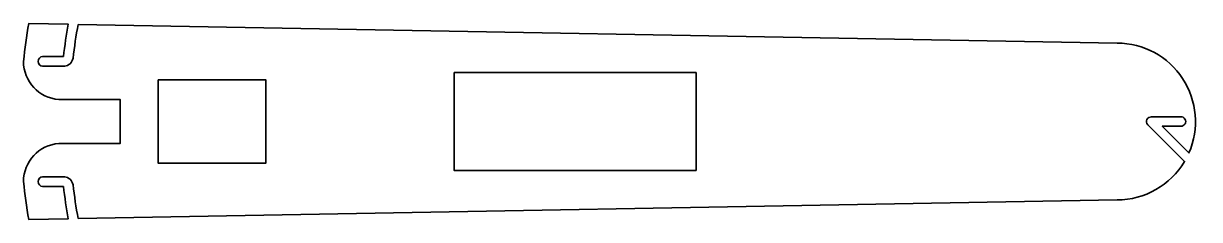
# Model space of a CAD drawing. Header units: millimetres. Extents: x -86 to 34, y 2 to 22.
import ezdxf

# ---------------------------------------------------------------- set-up
doc = ezdxf.new("R2010")
doc.units = ezdxf.units.MM
doc.header["$LTSCALE"] = 25.4
doc.layers.add('___C__-1', color=7, linetype='Continuous')

# ---------------------------------------------------------------- blocks, each defined once
blk = doc.blocks.new('_O___[_v-1')
at = {"color": 7, "linetype": 'Continuous', "lineweight": 35, "transparency": 33554687, "flags": 128}
for points in [[(-86.11, 18.14, -0.016535), (-85.57, 22), (-81.54, 21.93, 0.014862), (-82.03, 18.64)], [(-80.53, 21.91, 0.015895), (-81.05, 18.45, -0.330454), (-81.92, 17.64), (-84.15, 17.64, -0.900855), (-84.16, 18.64), (-82.03, 18.64)], [(29.04, 12.47), (32.07, 12.49, -1.020363), (32.08, 11.51), (30.19, 11.51), (32.9, 8.79, 0.540804), (25.57, 20), (-80.53, 21.91)], [(-86.11, 18.14, 0.393008), (-82.49, 14.25), (-76.24, 14.25), (-76.24, 9.75), (-82.49, 9.75, 0.393008), (-86.11, 5.86)], [(-80.53, 2.09), (25.57, 4, 0.264927), (32.46, 7.92), (28.71, 11.67, -0.721001), (29.11, 12.46)], [(-80.53, 2.09, -0.015895), (-81.05, 5.55, 0.330454), (-81.92, 6.36), (-84.15, 6.36, 0.900855), (-84.16, 5.36), (-82.03, 5.36)], [(-82.03, 5.36, 0.014862), (-81.54, 2.07), (-85.57, 2, -0.016535), (-86.11, 5.86)]]:
    blk.add_lwpolyline(points, format="xyb", dxfattribs=at)
for points in [[(-42.13, 17), (-17.43, 17), (-17.43, 7), (-42.13, 7)], [(-72.36, 16.25), (-61.36, 16.25), (-61.36, 7.75), (-72.36, 7.75)]]:
    blk.add_lwpolyline(points, close=True, dxfattribs=at)

msp = doc.modelspace()

# ---------------------------------------------------------------- block references
at = {"layer": '___C__-1', "color": 7, "transparency": 33554687}
msp.add_blockref('_O___[_v-1', (0, 0), dxfattribs=at)

doc.saveas('drawing.dxf')
